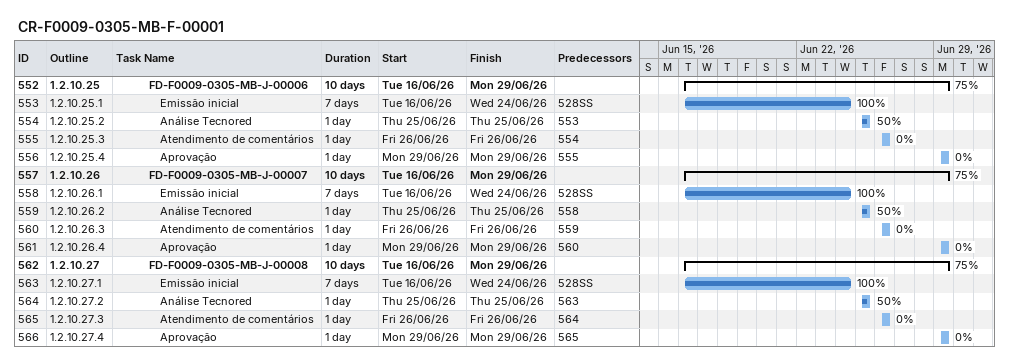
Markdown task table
CR-F0009-0305-MB-F-00001

| ID | WBS | Task | Duration | Start | Finish | Predecessors | % complete |
|---|---|---|---|---|---|---|---|
| 552 | 1.2.10.25 | **FD-F0009-0305-MB-J-00006** | 10d | 2026-06-16 | 2026-06-29 |  | 75 |
| 553 | 1.2.10.25.1 | Emissão inicial | 7d | 2026-06-16 | 2026-06-24 | 528SS | 100 |
| 554 | 1.2.10.25.2 | Análise Tecnored | 1d | 2026-06-25 | 2026-06-25 | 553 | 50 |
| 555 | 1.2.10.25.3 | Atendimento de comentários | 1d | 2026-06-26 | 2026-06-26 | 554 | 0 |
| 556 | 1.2.10.25.4 | Aprovação | 1d | 2026-06-29 | 2026-06-29 | 555 | 0 |
| 557 | 1.2.10.26 | **FD-F0009-0305-MB-J-00007** | 10d | 2026-06-16 | 2026-06-29 |  | 75 |
| 558 | 1.2.10.26.1 | Emissão inicial | 7d | 2026-06-16 | 2026-06-24 | 528SS | 100 |
| 559 | 1.2.10.26.2 | Análise Tecnored | 1d | 2026-06-25 | 2026-06-25 | 558 | 50 |
| 560 | 1.2.10.26.3 | Atendimento de comentários | 1d | 2026-06-26 | 2026-06-26 | 559 | 0 |
| 561 | 1.2.10.26.4 | Aprovação | 1d | 2026-06-29 | 2026-06-29 | 560 | 0 |
| 562 | 1.2.10.27 | **FD-F0009-0305-MB-J-00008** | 10d | 2026-06-16 | 2026-06-29 |  | 75 |
| 563 | 1.2.10.27.1 | Emissão inicial | 7d | 2026-06-16 | 2026-06-24 | 528SS | 100 |
| 564 | 1.2.10.27.2 | Análise Tecnored | 1d | 2026-06-25 | 2026-06-25 | 563 | 50 |
| 565 | 1.2.10.27.3 | Atendimento de comentários | 1d | 2026-06-26 | 2026-06-26 | 564 | 0 |
| 566 | 1.2.10.27.4 | Aprovação | 1d | 2026-06-29 | 2026-06-29 | 565 | 0 |
